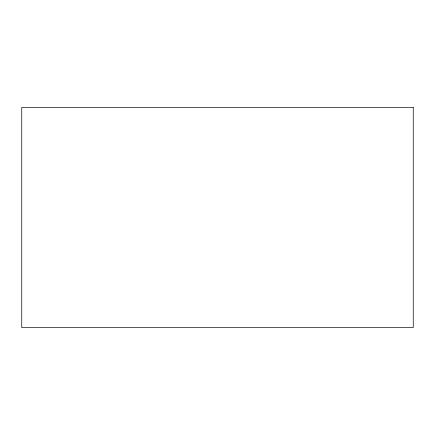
<?xml version="1.0" encoding="UTF-8"?>
<svg xmlns="http://www.w3.org/2000/svg" width="435" height="435" viewBox="0 0 435 435"><rect width="100%" height="100%" fill="white"/><g stroke="black" fill="none" stroke-linecap="round" stroke-linejoin="round"><path stroke-width="0.65" d="M413.25 107.391L21.75 107.391L21.75 327.609L413.25 327.609L413.25 107.391"/></g></svg>
